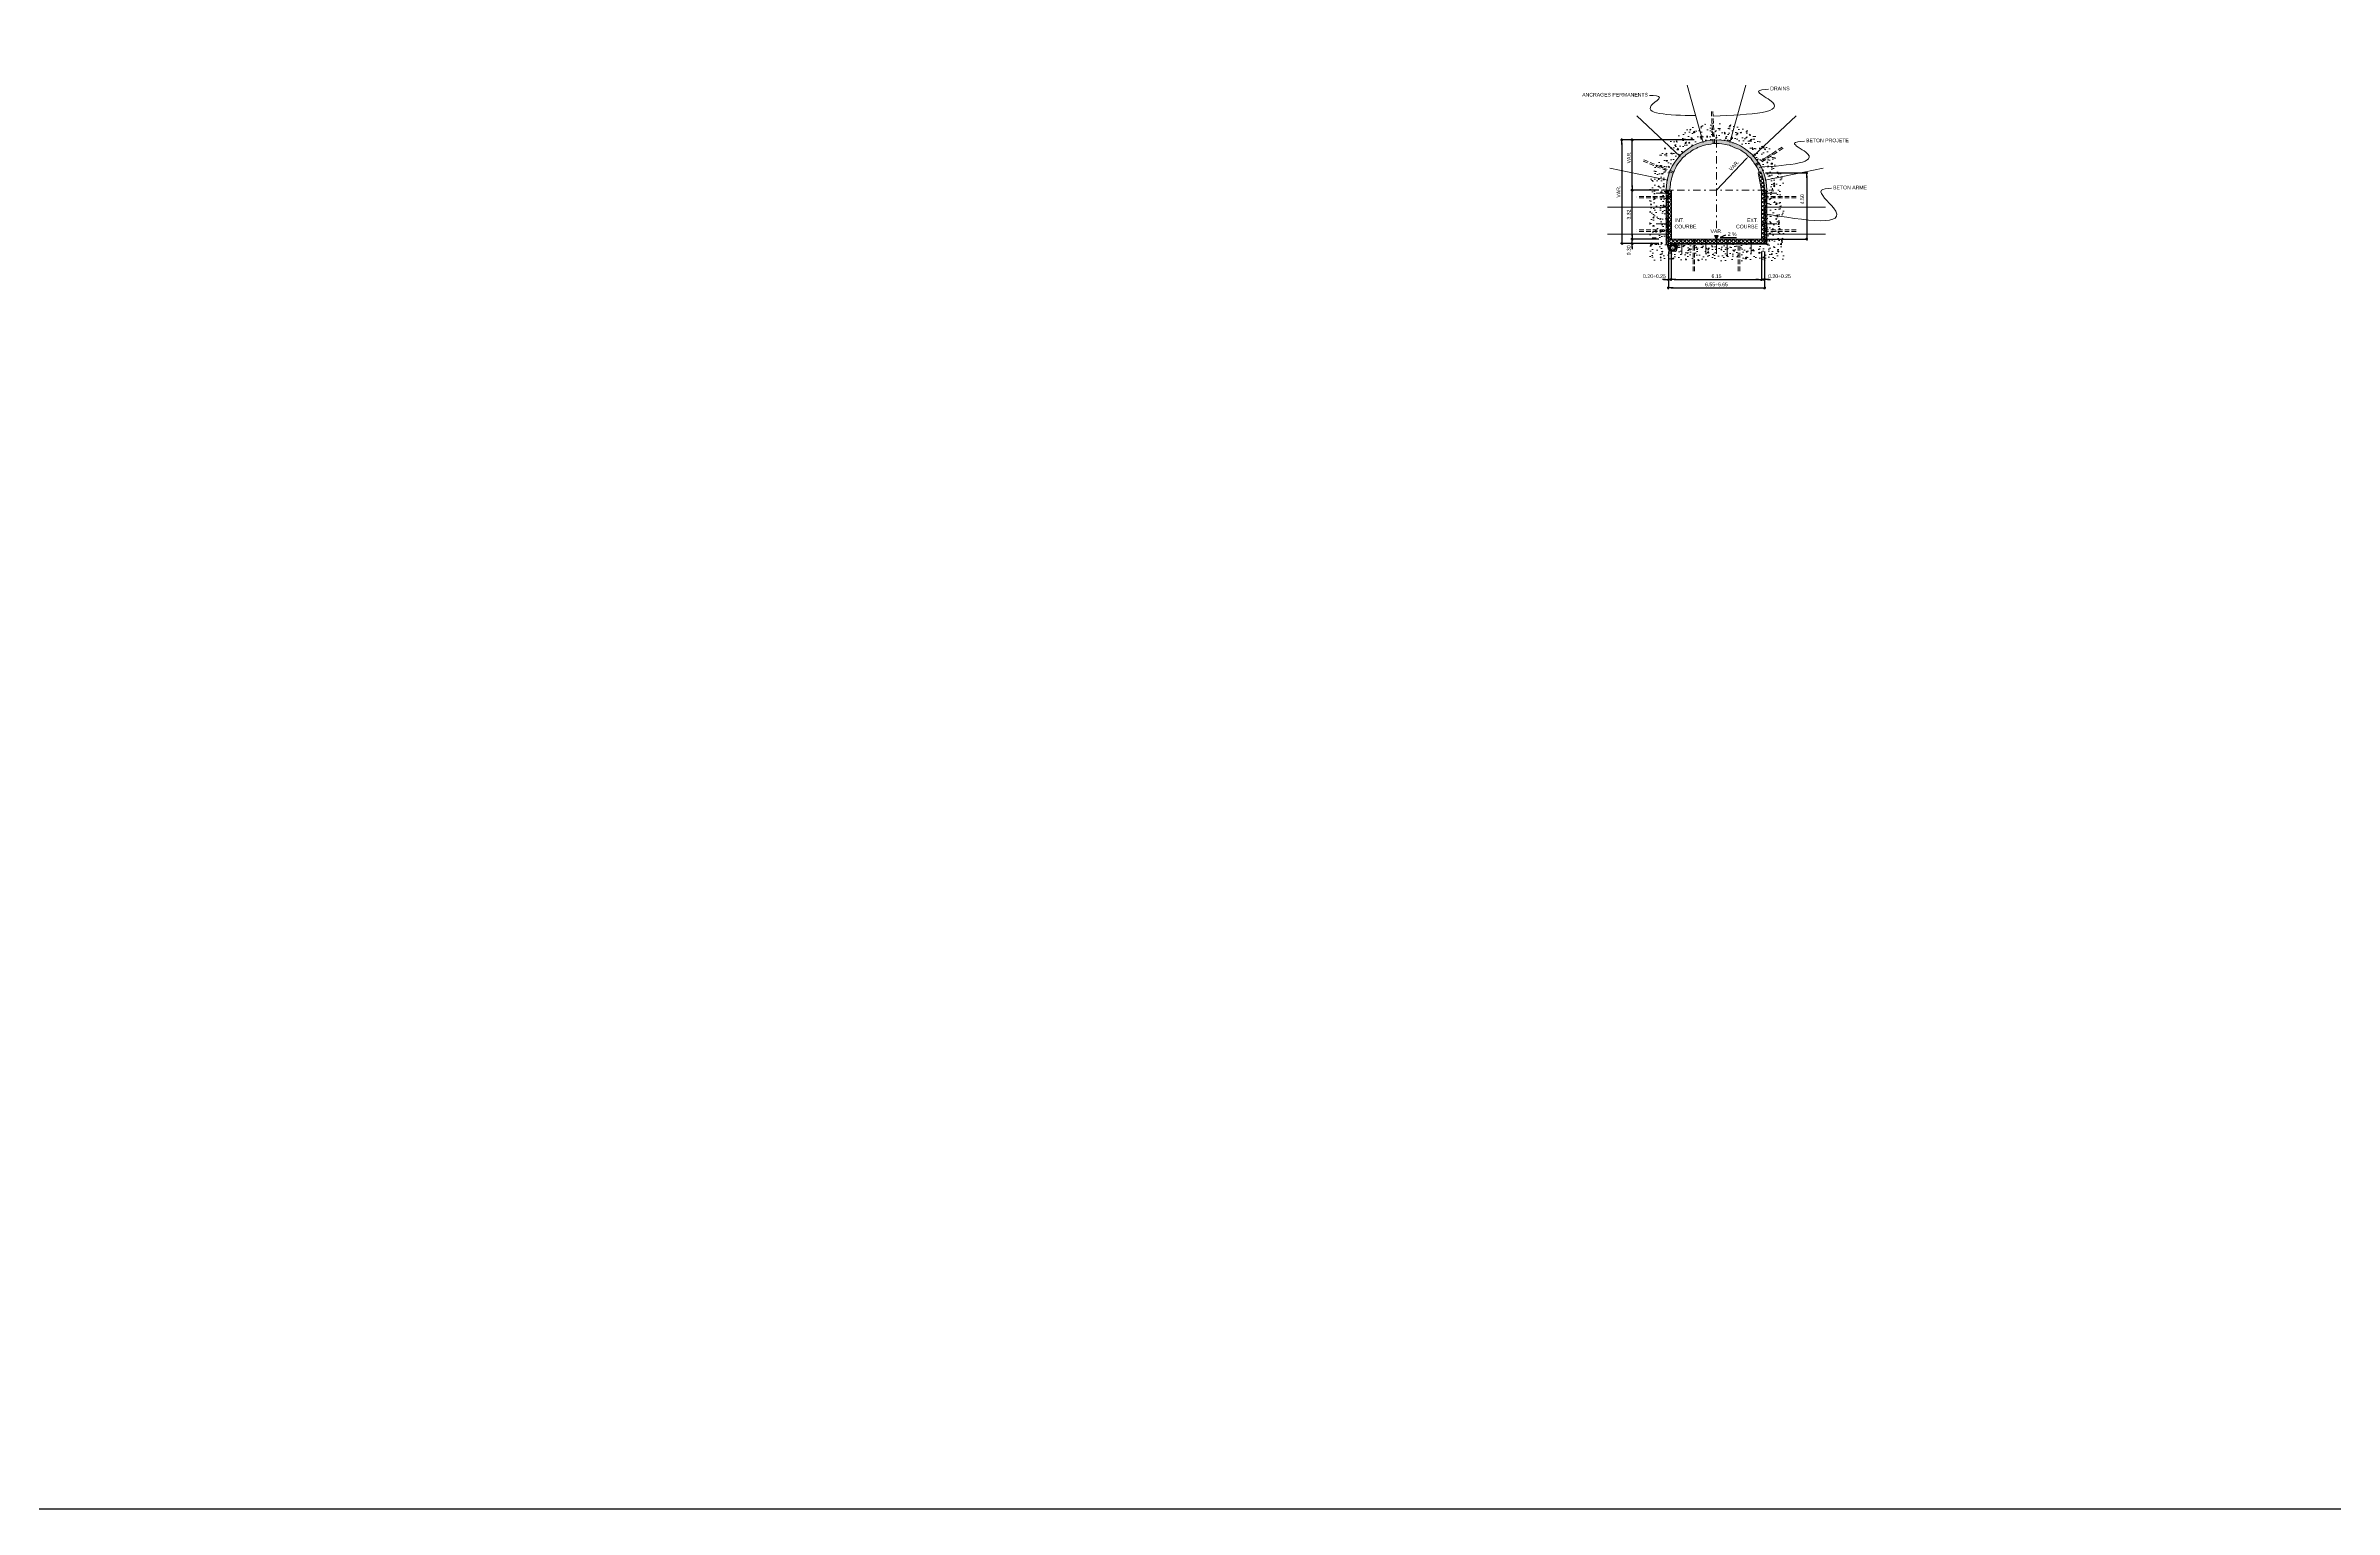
# Model space of a CAD drawing. Header units: millimetres. Extents: x -335 to 64136, y 248 to 109842.
# Drawn here: x 50.9 to 206.7, y 248.4 to 348.1 of the extents above; entities that cross this region are included whole.
import ezdxf
from ezdxf.enums import TextEntityAlignment as Align

# ---------------------------------------------------------------- set-up
doc = ezdxf.new("R2010")
doc.units = ezdxf.units.MM
doc.header["$MEASUREMENT"] = 0
for name, pattern in [('NASCOSTA', [9.525, 6.35, -3.175]), ('TRATTEGGIATA2', [0.375, 0.25, -0.125]), ('TRATTOPUNTO', [1, 0.5, -0.25, 0, -0.25])]:
    doc.linetypes.add(name, pattern=pattern)
for name, color, linetype in [('coordinate', 2, 'Continuous'), ('DIME', 6, 'Continuous'), ('LIN010CO', 2, 'Continuous'), ('LIN018CO', 6, 'Continuous'), ('LIN018TR', 6, 'NASCOSTA'), ('LIN035CO', 1, 'Continuous'), ('LIN050CO', 3, 'Continuous'), ('TEXT035', 1, 'Continuous')]:
    doc.layers.add(name, color=color, linetype=linetype)
doc.layers.add('no_plot', color=5, linetype='Continuous', plot=False)
doc.styles.add('ARIAL', font='arial.ttf')
doc.linetypes.add('ROCK', pattern='A,0.25,-0.18,["<",Standard,S=0.18,R=90,X=0,Y=-0.09],0,["-",Standard,S=0.18,R=45,X=-0.111213,Y=-0.238491],0.25', length=0.68)
doc.dimstyles.new('100', dxfattribs={"dimtxt": 0.25, "dimasz": 0.2, "dimexe": 0, "dimexo": 0.5, "dimgap": 0.1, "dimtad": 1, "dimzin": 4, "dimdsep": 46, "dimtxsty": 'ARIAL', "dimblk1": 'LINE', "dimblk2": 'LINE', "dimsah": 1, "dimcen": 2.5, "dimclrd": 256, "dimclre": 256, "dimclrt": 1, "dimadec": 0, "dimazin": 0, "dimtfac": 1, "dimtmove": 2, "dimatfit": 3, "dimldrblk": 'LINE', "dimfxl": 1, "dimtvp": 1, "dimtolj": 1, "dimtzin": 0, "dimarcsym": 0})
pattern_1 = [(315, (-12535.0617, -21376.29245), (0.1325825215, 0.1325825215), []), (45, (-12535.0617, -21376.29245), (-0.1325825215, 0.1325825215), [])]
pattern_2 = [(37.5, (-12535.06171, -21376.29245), (-0.0037796015, 0.11560942614), [0, -0.0912, 0, -0.102, 0, -0.0975]), (7.5, (-12535.0617, -21376.29245), (0.1061866023, 0.1693287639), [0, -0.0492, 0, -0.0822, 0, -0.0315]), (327.5, (-12535.13551, -21376.29245), (0.1868485117, 0.0003395432), [0, -0.03, 0, -0.108, 0, -0.141]), (317.5, (-12535.1355, -21376.29245), (0.1803675963, 0.0526605339), [0, -0.015, 0, -0.0708, 0, -0.081])]

# ---------------------------------------------------------------- blocks, each defined once
blk = doc.blocks.new('LINE')
for p, q in [((-1.6, 0), (0.45, 0)), ((0, 0.45), (0, -0.45))]:
    blk.add_line(p, q)
at = {"color": 3}
blk.add_line((-0.32, -0.32), (0.32, 0.32), dxfattribs=at)
blk = doc.blocks.new('*D8')
at = {"layer": 'Defpoints', "color": 0, "linetype": 'Continuous', "transparency": 16777216}
for p in [(167.5, 339.4), (167.33, 334.9), (170.8, 334.9)]:
    blk.add_point(p, dxfattribs=at)
at = {"layer": 'DIME', "linetype": 'Continuous', "lineweight": -2, "transparency": 16777216}
for p, q in [((168, 339.4), (170.8, 339.4)), ((170.8, 339.2), (170.8, 335.1)), ((167.83, 334.9), (170.8, 334.9))]:
    blk.add_line(p, q, dxfattribs=at)
at = {"layer": 'DIME', "linetype": 'Continuous', "lineweight": -2, "transparency": 16777216, "xscale": 0.2, "yscale": 0.2, "zscale": 0.2}
for p, rotation in [((170.8, 339.4), 90), ((170.8, 334.9), 270)]:
    blk.add_blockref('LINE', p, dxfattribs=dict(at, rotation=rotation))
at = {"layer": 'DIME', "color": 1, "linetype": 'Continuous', "lineweight": 0, "transparency": 16777216, "insert": (170.5, 337.61), "char_height": 0.25, "attachment_point": 5, "rotation": 90, "style": 'ARIAL'}
blk.add_mtext('\\A1;4.50', dxfattribs=at)
blk = doc.blocks.new('LIVELLI1')
at = {"layer": 'LIN018CO'}
blk.add_solid([(0, 0.25), (0, 0), (0.12, 0.25)], dxfattribs=at)
at = {"layer": 'LIN035CO'}
for p, q in [((-0.12, 0.25), (0.12, 0.25)), ((0, 0), (-0.12, 0.25)), ((0, 0), (0, 0.25)), ((0, 0), (0.12, 0.25))]:
    blk.add_line(p, q, dxfattribs=at)
at = {"layer": 'TEXT035', "style": 'ARIAL'}
blk.add_attdef('VALORE', text='', height=0.25, dxfattribs=at).set_placement((0, 0.4), align=Align.CENTER)
blk = doc.blocks.new('*D9')
at = {"layer": 'Defpoints', "color": 0, "linetype": 'Continuous', "transparency": 16777216}
for p in [(158.91, 341.65), (163.64, 341.65), (160.86, 338.23)]:
    blk.add_point(p, dxfattribs=at)
at = {"layer": 'DIME', "linetype": 'Continuous', "lineweight": -2, "transparency": 16777216}
for p, q in [((163.14, 341.65), (158.91, 341.65)), ((158.91, 338.43), (158.91, 341.45)), ((160.36, 338.23), (158.91, 338.23))]:
    blk.add_line(p, q, dxfattribs=at)
at = {"layer": 'DIME', "linetype": 'Continuous', "lineweight": -2, "transparency": 16777216, "xscale": 0.2, "yscale": 0.2, "zscale": 0.2}
for p, rotation in [((158.91, 341.65), 90), ((158.91, 338.23), 270)]:
    blk.add_blockref('LINE', p, dxfattribs=dict(at, rotation=rotation))
at = {"layer": 'DIME', "color": 1, "linetype": 'Continuous', "lineweight": 0, "transparency": 16777216, "insert": (158.68, 340.46), "char_height": 0.25, "attachment_point": 5, "rotation": 90, "style": 'ARIAL'}
blk.add_mtext('\\A1;VAR.', dxfattribs=at)
blk = doc.blocks.new('*D10')
at = {"layer": 'Defpoints', "color": 0, "linetype": 'Continuous', "transparency": 16777216}
for p in [(161.38, 334.55), (161.58, 334.55), (161.58, 332.14)]:
    blk.add_point(p, dxfattribs=at)
at = {"layer": 'DIME', "linetype": 'Continuous', "lineweight": -2, "transparency": 16777216}
for p, q in [((161.38, 334.05), (161.38, 332.14)), ((161.58, 334.05), (161.58, 332.14)), ((161.18, 332.14), (160.98, 332.14)), ((161.38, 332.14), (161.58, 332.14)), ((161.78, 332.14), (161.98, 332.14))]:
    blk.add_line(p, q, dxfattribs=at)
at = {"layer": 'DIME', "linetype": 'Continuous', "lineweight": -2, "transparency": 16777216, "xscale": 0.2, "yscale": 0.2, "zscale": 0.2}
blk.add_blockref('LINE', (161.38, 332.14), dxfattribs=at)
at = {"layer": 'DIME', "linetype": 'Continuous', "lineweight": -2, "transparency": 16777216, "xscale": 0.2, "yscale": 0.2, "zscale": 0.2, "rotation": 180}
blk.add_blockref('LINE', (161.58, 332.14), dxfattribs=at)
at = {"layer": 'DIME', "color": 1, "linetype": 'Continuous', "lineweight": 0, "transparency": 16777216, "insert": (160.43, 332.37), "char_height": 0.25, "attachment_point": 5, "style": 'ARIAL'}
blk.add_mtext('\\A1;0.20{\\fArial|b0|i0|c0|p32;÷0.25}', dxfattribs=at)
blk = doc.blocks.new('*D11')
at = {"layer": 'Defpoints', "color": 0, "linetype": 'Continuous', "transparency": 16777216}
for p in [(158.91, 334.9), (161.24, 334.9), (161.24, 334.6)]:
    blk.add_point(p, dxfattribs=at)
at = {"layer": 'DIME', "linetype": 'Continuous', "lineweight": -2, "transparency": 16777216}
for p, q in [((158.91, 335.1), (158.91, 335.3)), ((160.74, 334.9), (158.91, 334.9)), ((158.91, 334.6), (158.91, 334.9)), ((160.74, 334.6), (158.91, 334.6)), ((158.91, 334.4), (158.91, 334.2))]:
    blk.add_line(p, q, dxfattribs=at)
at = {"layer": 'DIME', "linetype": 'Continuous', "lineweight": -2, "transparency": 16777216, "xscale": 0.2, "yscale": 0.2, "zscale": 0.2}
for p, rotation in [((158.91, 334.9), 270), ((158.91, 334.6), 90)]:
    blk.add_blockref('LINE', p, dxfattribs=dict(at, rotation=rotation))
at = {"layer": 'DIME', "color": 1, "linetype": 'Continuous', "lineweight": 0, "transparency": 16777216, "insert": (158.68, 334.13), "char_height": 0.25, "attachment_point": 5, "rotation": 90, "style": 'ARIAL'}
blk.add_mtext('\\A1;0.30', dxfattribs=at)
blk = doc.blocks.new('*D12')
at = {"layer": 'Defpoints', "color": 0, "linetype": 'Continuous', "transparency": 16777216}
for p in [(163.64, 341.65), (158.2, 334.6), (161.24, 334.6)]:
    blk.add_point(p, dxfattribs=at)
at = {"layer": 'DIME', "linetype": 'Continuous', "lineweight": -2, "transparency": 16777216}
for p, q in [((163.14, 341.65), (158.2, 341.65)), ((158.2, 341.45), (158.2, 334.8)), ((160.74, 334.6), (158.2, 334.6))]:
    blk.add_line(p, q, dxfattribs=at)
at = {"layer": 'DIME', "linetype": 'Continuous', "lineweight": -2, "transparency": 16777216, "xscale": 0.2, "yscale": 0.2, "zscale": 0.2}
for p, rotation in [((158.2, 341.65), 90), ((158.2, 334.6), 270)]:
    blk.add_blockref('LINE', p, dxfattribs=dict(at, rotation=rotation))
at = {"layer": 'DIME', "color": 1, "linetype": 'Continuous', "lineweight": 0, "transparency": 16777216, "insert": (157.98, 338.13), "char_height": 0.25, "attachment_point": 5, "rotation": 90, "style": 'ARIAL'}
blk.add_mtext('\\A1;VAR.', dxfattribs=at)
blk = doc.blocks.new('*D13')
at = {"layer": 'Defpoints', "color": 0, "linetype": 'Continuous', "transparency": 16777216}
for p in [(158.91, 338.23), (161.24, 338.23), (161.24, 334.9)]:
    blk.add_point(p, dxfattribs=at)
at = {"layer": 'DIME', "linetype": 'Continuous', "lineweight": -2, "transparency": 16777216}
for p, q in [((160.74, 338.23), (158.91, 338.23)), ((158.91, 335.1), (158.91, 338.03)), ((160.74, 334.9), (158.91, 334.9))]:
    blk.add_line(p, q, dxfattribs=at)
at = {"layer": 'DIME', "linetype": 'Continuous', "lineweight": -2, "transparency": 16777216, "xscale": 0.2, "yscale": 0.2, "zscale": 0.2}
for p, rotation in [((158.91, 338.23), 90), ((158.91, 334.9), 270)]:
    blk.add_blockref('LINE', p, dxfattribs=dict(at, rotation=rotation))
at = {"layer": 'DIME', "color": 1, "linetype": 'Continuous', "lineweight": 0, "transparency": 16777216, "insert": (158.68, 336.57), "char_height": 0.25, "attachment_point": 5, "rotation": 90, "style": 'ARIAL'}
blk.add_mtext('\\A1;3.32', dxfattribs=at)
blk = doc.blocks.new('*D14')
at = {"layer": 'Defpoints', "color": 0, "linetype": 'Continuous', "transparency": 16777216}
for p in [(161.38, 334.55), (167.93, 334.55), (167.93, 331.58)]:
    blk.add_point(p, dxfattribs=at)
at = {"layer": 'DIME', "linetype": 'Continuous', "lineweight": -2, "transparency": 16777216}
for p, q in [((161.38, 334.05), (161.38, 331.58)), ((167.93, 334.05), (167.93, 331.58)), ((161.58, 331.58), (167.73, 331.58))]:
    blk.add_line(p, q, dxfattribs=at)
at = {"layer": 'DIME', "linetype": 'Continuous', "lineweight": -2, "transparency": 16777216, "xscale": 0.2, "yscale": 0.2, "zscale": 0.2, "rotation": 180}
blk.add_blockref('LINE', (161.38, 331.58), dxfattribs=at)
at = {"layer": 'DIME', "linetype": 'Continuous', "lineweight": -2, "transparency": 16777216, "xscale": 0.2, "yscale": 0.2, "zscale": 0.2}
blk.add_blockref('LINE', (167.93, 331.58), dxfattribs=at)
at = {"layer": 'DIME', "color": 1, "linetype": 'Continuous', "lineweight": 0, "transparency": 16777216, "insert": (164.66, 331.81), "char_height": 0.25, "attachment_point": 5, "style": 'ARIAL'}
blk.add_mtext('\\A1;6.55{\\fArial|b0|i0|c0|p32;÷6.65}', dxfattribs=at)
blk = doc.blocks.new('*D15')
at = {"layer": 'Defpoints', "color": 0, "linetype": 'Continuous', "transparency": 16777216}
for p in [(161.58, 334.55), (167.73, 334.55), (167.73, 332.14)]:
    blk.add_point(p, dxfattribs=at)
at = {"layer": 'DIME', "linetype": 'Continuous', "lineweight": -2, "transparency": 16777216}
for p, q in [((161.58, 334.05), (161.58, 332.14)), ((167.73, 334.05), (167.73, 332.14)), ((161.78, 332.14), (167.53, 332.14))]:
    blk.add_line(p, q, dxfattribs=at)
at = {"layer": 'DIME', "linetype": 'Continuous', "lineweight": -2, "transparency": 16777216, "xscale": 0.2, "yscale": 0.2, "zscale": 0.2, "rotation": 180}
blk.add_blockref('LINE', (161.58, 332.14), dxfattribs=at)
at = {"layer": 'DIME', "linetype": 'Continuous', "lineweight": -2, "transparency": 16777216, "xscale": 0.2, "yscale": 0.2, "zscale": 0.2}
blk.add_blockref('LINE', (167.73, 332.14), dxfattribs=at)
at = {"layer": 'DIME', "color": 1, "linetype": 'Continuous', "lineweight": 0, "transparency": 16777216, "insert": (164.66, 332.37), "char_height": 0.25, "attachment_point": 5, "style": 'ARIAL'}
blk.add_mtext('\\A1;6.15', dxfattribs=at)
blk = doc.blocks.new('*D16')
at = {"layer": 'Defpoints', "color": 0, "linetype": 'Continuous', "transparency": 16777216}
for p in [(166.84, 340.52), (164.66, 338.23)]:
    blk.add_point(p, dxfattribs=at)
at = {"layer": 'LIN018CO', "linetype": 'Continuous', "lineweight": -2, "transparency": 16777216}
blk.add_line((164.66, 338.23), (166.7, 340.38), dxfattribs=at)
at = {"layer": 'LIN018CO', "linetype": 'Continuous', "transparency": 16777216}
blk.add_solid([(166.68, 340.4), (166.73, 340.35), (166.84, 340.52)], dxfattribs=at)
at = {"layer": 'LIN018CO', "color": 1, "linetype": 'Continuous', "lineweight": 0, "transparency": 16777216, "insert": (165.85, 339.9), "char_height": 0.25, "attachment_point": 5, "rotation": 46.4253, "style": 'ARIAL'}
blk.add_mtext('\\A1;VAR.', dxfattribs=at)
blk = doc.blocks.new('*D17')
at = {"layer": 'Defpoints', "color": 0, "linetype": 'Continuous', "transparency": 16777216}
for p in [(167.73, 333.41), (167.93, 333.41), (167.93, 332.14)]:
    blk.add_point(p, dxfattribs=at)
at = {"layer": 'DIME', "linetype": 'Continuous', "lineweight": -2, "transparency": 16777216}
for p, q in [((167.53, 332.14), (167.33, 332.14)), ((167.73, 332.91), (167.73, 332.14)), ((167.73, 332.14), (167.93, 332.14)), ((167.93, 332.91), (167.93, 332.14)), ((168.13, 332.14), (168.33, 332.14))]:
    blk.add_line(p, q, dxfattribs=at)
at = {"layer": 'DIME', "linetype": 'Continuous', "lineweight": -2, "transparency": 16777216, "xscale": 0.2, "yscale": 0.2, "zscale": 0.2}
blk.add_blockref('LINE', (167.73, 332.14), dxfattribs=at)
at = {"layer": 'DIME', "linetype": 'Continuous', "lineweight": -2, "transparency": 16777216, "xscale": 0.2, "yscale": 0.2, "zscale": 0.2, "rotation": 180}
blk.add_blockref('LINE', (167.93, 332.14), dxfattribs=at)
at = {"layer": 'DIME', "color": 1, "linetype": 'Continuous', "lineweight": 0, "transparency": 16777216, "insert": (168.95, 332.37), "char_height": 0.25, "attachment_point": 5, "style": 'ARIAL'}
blk.add_mtext('\\A1;0.20{\\fArial|b0|i0|c0|p32;÷0.25}', dxfattribs=at)

msp = doc.modelspace()

# ---------------------------------------------------------------- hatches: boundary and pattern name
at = {"layer": 'LIN010CO', "linetype": 'Continuous', "lineweight": 0}
h = msp.add_hatch(dxfattribs=at)
h.set_pattern_fill('AR-CONC', color=256, scale=0.119808, style=0)
h.set_pattern_definition([(50, (22.15465, -0.9158), (0.8593373, -0.0751823), [0.0898562, -0.9884185]), (355, (22.15465, -0.9158), (-0.1662356, 0.9011887), [0.071885, -0.7907348]), (100.4514, (22.22626, -0.9221), (0.6931023, 0.8260058), [0.076366, -0.8400265]), (46.1842, (22.1546, -0.6762), (1.2786434, -0.1983055), [0.1347843, -1.482628]), (96.6356, (22.2612, -0.6927), (1.1198036, 1.167074), [0.114549, -1.2600395]), (351.1842, (22.1546, -0.6762), (1.1198026, 1.167075), [0.1078275, -1.1861022]), (21, (22.27445, -0.7361), (0.7151442, -0.4823709), [0.0898562, -0.9884185]), (326, (22.27445, -0.7361), (0.291512, 0.86879), [0.071885, -0.7907348]), (71.4514, (22.33405, -0.7763), (1.0066565, 0.3864183), [0.076366, -0.8400265]), (37.5, (22.15465, -0.9158), (0.01456852, 0.3988345), [0, -0.78115016, 0, -0.80271565, 0, -0.79373]), (7.5, (22.15465, -0.9158), (0.31517916, 0.472538), [0, -0.45766773, 0, -0.7631789, 0, -0.302516]), (327.5, (21.88747, -0.9158), (0.63956362, -0.0270226), [0, -0.2995208, 0, -0.9345048, 0, -1.240016]), (317.5, (21.76767, -0.9158), (0.6987055, 0.1199341), [0, -0.389377, 0, -0.620607, 0, -0.8805911])])
h.paths.add_polyline_path([(160.08771, 338.22765), (160.08771, 333.40741), (169.22818, 333.40741), (169.22818, 338.22765, 1)])
h.paths.add_polyline_path([(168.08295, 338.22765), (168.08295, 334.55265), (161.23295, 334.55265), (161.23295, 338.22765, -1)], flags=16)
at = {"layer": 'LIN010CO'}
h = msp.add_hatch(dxfattribs=at)
h.set_pattern_fill('AR-SAND', color=256, scale=0.06, style=0)
h.set_pattern_definition(pattern_2)
h.paths.add_polyline_path([(164.65795, 341.65265), (164.65795, 341.40605), (164.72593, 341.40986), (164.83896, 341.41318), (165.0199, 341.38709), (165.27699, 341.34302), (165.39598, 341.31514), (165.53302, 341.28879), (165.61817, 341.25649), (165.67851, 341.221), (165.81494, 341.16027), (165.91117, 341.12492), (166.03283, 341.07885), (166.18276, 341.01743), (166.30537, 340.95779), (166.41297, 340.87843), (166.54973, 340.79039), (166.66799, 340.70128), (166.75455, 340.61806), (166.83654, 340.52378), (166.91417, 340.46714), (166.99004, 340.40003), (167.05421, 340.29559), (167.11525, 340.22725), (167.1631, 340.1835), (167.20066, 340.09695), (167.27987, 339.99135), (167.34224, 339.91145), (167.3937, 339.84909), (167.43348, 339.76477), (167.4757, 339.68034), (167.51324, 339.62916), (167.52961, 339.58786), (167.54627, 339.50039), (167.58055, 339.43612), (167.67341, 339.47451), (167.69021, 339.44302), (167.74981, 339.32636), (167.76673, 339.22292), (167.80196, 339.11333), (167.8381, 339.01063), (167.86505, 338.93819), (167.86325, 338.8461), (167.88716, 338.73054), (167.91523, 338.61639), (167.93133, 338.52643), (167.91573, 338.48483), (167.91988, 338.35823), (167.93404, 338.22765), (168.08295, 338.22765, 0.414213562)])
h.paths.add_polyline_path([(164.65795, 341.65265, 0.414213562), (161.23295, 338.22765), (161.48909, 338.22765), (161.48922, 338.24138), (161.47913, 338.27162), (161.5032, 338.44968), (161.51738, 338.61579), (161.51552, 338.69587), (161.51955, 338.73751), (161.54087, 338.84259), (161.56192, 338.88818), (161.59316, 339.01117), (161.62546, 339.09393), (161.65293, 339.25483), (161.67413, 339.32749), (161.76563, 339.53556), (161.79976, 339.59622), (161.836, 339.68013), (161.88422, 339.76915), (161.93923, 339.88979), (162.02555, 340.01503), (162.1449, 340.17052), (162.22723, 340.26624), (162.29057, 340.35378), (162.35346, 340.42473), (162.52346, 340.5779), (162.57092, 340.629), (162.62755, 340.67713), (162.71428, 340.72415), (162.77153, 340.77376), (162.86224, 340.82455), (162.96006, 340.90084), (163.06659, 340.96956), (163.30922, 341.10241), (163.36759, 341.14731), (163.5601, 341.19715), (163.74314, 341.27639), (163.92715, 341.32534), (164.14123, 341.35053), (164.28378, 341.36876), (164.33692, 341.39366), (164.52427, 341.39855), (164.65795, 341.40605)])
at = {"layer": 'LIN010CO', "lineweight": 0}
h = msp.add_hatch(dxfattribs=at)
h.set_pattern_fill('ANSI37', color=256, scale=1.5, angle=270, style=0)
h.set_pattern_definition(pattern_1)
h.paths.add_polyline_path([(167.69021, 339.44302), (167.67341, 339.47451), (167.4996, 339.40265, -0.005331699), (167.52401, 339.34178), (167.70437, 339.41529)])
h.paths.add_polyline_path([(167.74981, 339.32636), (167.70437, 339.41529), (167.52401, 339.34178, -0.09295536), (167.73295, 338.22765), (167.93404, 338.22765), (167.91988, 338.35823), (167.91573, 338.48483), (167.93133, 338.52643), (167.91523, 338.61639), (167.88716, 338.73054), (167.86325, 338.8461), (167.86505, 338.93819), (167.8381, 339.01063), (167.80196, 339.11333), (167.76673, 339.22292)])
h = msp.add_hatch(dxfattribs=at)
h.set_pattern_fill('ANSI37', color=256, scale=1.5, angle=270, style=0)
h.set_pattern_definition(pattern_1)
h.paths.add_polyline_path([(167.4996, 339.40265), (167.73295, 338.22765, 0.098335795)])
at = {"layer": 'LIN010CO'}
h = msp.add_hatch(dxfattribs=at)
h.set_pattern_fill('AR-SAND', color=256, scale=0.06, style=0)
h.set_pattern_definition(pattern_2)
h.paths.add_polyline_path([(161.37387, 337.53199), (161.37205, 337.68997), (161.38115, 337.76272), (161.38891, 337.84813), (161.39088, 337.94811), (161.38709, 338.00295), (161.38907, 338.22558), (161.38838, 338.22765), (161.28297, 338.22765), (161.28893, 338.20978), (161.28706, 337.99995), (161.29081, 337.94564), (161.289, 337.85365), (161.28171, 337.77345), (161.27198, 337.69563), (161.27393, 337.52613), (161.29097, 337.36526), (161.29452, 337.29074), (161.28514, 337.16698), (161.28892, 337.0383), (161.28514, 336.95877), (161.28867, 336.88635), (161.2775, 336.8398), (161.28183, 336.68657), (161.28487, 336.60738), (161.29919, 336.49862), (161.28177, 336.30702), (161.28472, 336.1152), (161.27869, 336.03992), (161.28489, 335.96253), (161.29051, 335.88098), (161.2786, 335.72622), (161.29654, 335.58874), (161.29654, 335.44463), (161.28459, 335.34312), (161.29073, 335.22651), (161.29907, 335.10433), (161.27934, 335.02546), (161.2727, 334.94245), (161.28473, 334.84929), (161.28258, 334.55265), (161.38259, 334.55265), (161.38477, 334.85535), (161.37322, 334.94489), (161.37837, 335.00923), (161.39991, 335.09539), (161.39055, 335.23254), (161.3849, 335.33989), (161.39654, 335.43877), (161.39654, 335.59524), (161.3791, 335.72888), (161.39078, 335.88059), (161.38461, 335.96996), (161.37901, 336.03992), (161.38478, 336.11198), (161.38184, 336.30325), (161.39979, 336.50064), (161.38462, 336.61585), (161.38178, 336.6899), (161.37783, 336.82937), (161.38925, 336.87693), (161.38525, 336.95883), (161.38899, 337.03739), (161.38525, 337.16467), (161.3947, 337.28934), (161.39072, 337.37291)])
h.paths.add_polyline_path([(161.28473, 334.84929), (161.2727, 334.94245), (161.27934, 335.02546), (161.29907, 335.10433), (161.29073, 335.22651), (161.28459, 335.34312), (161.29654, 335.44463), (161.29654, 335.58874), (161.2786, 335.72622), (161.29051, 335.88098), (161.28489, 335.96253), (161.27869, 336.03992), (161.28472, 336.1152), (161.28418, 336.15003), (161.23295, 336.15003), (161.23295, 334.55265), (161.28258, 334.55265)])
h.paths.add_polyline_path([(161.29919, 336.49862), (161.28487, 336.60738), (161.28183, 336.68657), (161.2775, 336.8398), (161.28867, 336.88635), (161.28514, 336.95877), (161.28892, 337.0383), (161.28514, 337.16698), (161.29452, 337.29074), (161.29097, 337.36526), (161.27393, 337.52613), (161.27198, 337.69563), (161.28171, 337.77345), (161.289, 337.85365), (161.29081, 337.94564), (161.28706, 337.99995), (161.28893, 338.20978), (161.28297, 338.22765), (161.23295, 338.22765), (161.23295, 336.15003), (161.28418, 336.15003), (161.28177, 336.30702)])
at = {"layer": 'LIN010CO', "lineweight": 0}
h = msp.add_hatch(dxfattribs=at)
h.set_pattern_fill('ANSI37', color=256, scale=1.5, angle=270, style=0)
h.set_pattern_definition(pattern_1)
h.paths.add_polyline_path([(164.65795, 334.90265), (161.58295, 334.90265), (161.58295, 338.22765), (161.38909, 338.22765), (161.38709, 338.00295), (161.39088, 337.94811), (161.38891, 337.84813), (161.38115, 337.76272), (161.37205, 337.68997), (161.37387, 337.53199), (161.39072, 337.37291), (161.3947, 337.28934), (161.38525, 337.16467), (161.38899, 337.03739), (161.38525, 336.95883), (161.38925, 336.87693), (161.37783, 336.82937), (161.38178, 336.6899), (161.38462, 336.61585), (161.39979, 336.50064), (161.38184, 336.30325), (161.38478, 336.11198), (161.37901, 336.03992), (161.38461, 335.96996), (161.39078, 335.88059), (161.3791, 335.72888), (161.39654, 335.59524), (161.39654, 335.43877), (161.3849, 335.33989), (161.39055, 335.23254), (161.39991, 335.09539), (161.37837, 335.00923), (161.37322, 334.94489), (161.38477, 334.85535), (161.38295, 334.60265), (164.65795, 334.60265)])
h.paths.add_polyline_path([(167.92913, 334.73689), (167.94035, 334.84153), (167.9274, 335.06322), (167.91979, 335.30656), (167.92173, 335.48597), (167.93616, 335.63385), (167.92328, 335.68538), (167.94222, 336.06228), (167.92562, 336.17106), (167.91583, 336.41237), (167.93309, 336.50438), (167.93668, 336.63744), (167.92352, 336.84621), (167.92737, 337.0235), (167.94009, 337.14708), (167.91941, 337.28057), (167.93493, 337.43969), (167.94045, 337.58796), (167.93308, 337.74089), (167.91769, 337.90446), (167.93117, 338.04505), (167.93664, 338.2037), (167.93404, 338.22765), (167.73295, 338.22765), (167.73295, 334.90265), (164.65795, 334.90265), (164.65795, 334.60265), (167.93293, 334.60265)])
at = {"layer": 'LIN010CO'}
h = msp.add_hatch(dxfattribs=at)
h.set_pattern_fill('AR-SAND', color=256, scale=0.06, style=0)
h.set_pattern_definition(pattern_2)
h.paths.add_polyline_path([(168.08295, 338.22765), (168.03463, 338.22765), (168.03683, 338.20738), (168.03101, 338.03855), (168.01814, 337.90437), (168.03286, 337.74799), (168.04054, 337.5885), (168.03475, 337.43296), (168.02016, 337.28342), (168.04089, 337.14966), (168.03293, 337.07241), (168.08295, 337.07241)])
h.paths.add_polyline_path([(168.04054, 337.5885), (168.03286, 337.74799), (168.01814, 337.90437), (168.03101, 338.03855), (168.03683, 338.20738), (168.03463, 338.22765), (167.93404, 338.22765), (167.93664, 338.2037), (167.93117, 338.04505), (167.91769, 337.90446), (167.93308, 337.74089), (167.94045, 337.58796), (167.93493, 337.43969), (167.91941, 337.28057), (167.94009, 337.14708), (167.92737, 337.0235), (167.92352, 336.84621), (167.93668, 336.63744), (167.93309, 336.50438), (167.91583, 336.41237), (167.92562, 336.17106), (167.94222, 336.06228), (167.92328, 335.68538), (167.93616, 335.63385), (167.92173, 335.48597), (167.91979, 335.30656), (167.9274, 335.06322), (167.94035, 334.84153), (167.92913, 334.73689), (167.93434, 334.55265), (168.03438, 334.55265), (168.02928, 334.73296), (168.04066, 334.83911), (168.02731, 335.06769), (168.01981, 335.30758), (168.02168, 335.48057), (168.03737, 335.64134), (168.0239, 335.69521), (168.0426, 336.06736), (168.02532, 336.18066), (168.01621, 336.40509), (168.03284, 336.49375), (168.03677, 336.63924), (168.02358, 336.84828), (168.02726, 337.01728), (168.04089, 337.14966), (168.02016, 337.28342), (168.03475, 337.43296)])
h.paths.add_polyline_path([(168.08295, 337.07241), (168.03293, 337.07241), (168.02726, 337.01728), (168.02358, 336.84828), (168.03677, 336.63924), (168.03284, 336.49375), (168.01621, 336.40509), (168.02532, 336.18066), (168.02999, 336.15003), (168.08295, 336.15003)])
h.paths.add_polyline_path([(168.08295, 336.15003), (168.02999, 336.15003), (168.0426, 336.06736), (168.0239, 335.69521), (168.03737, 335.64134), (168.02168, 335.48057), (168.01981, 335.30758), (168.02731, 335.06769), (168.04066, 334.83911), (168.02928, 334.73296), (168.03438, 334.55265), (168.08295, 334.55265)])
h = msp.add_hatch(dxfattribs=at)
h.set_pattern_fill('AR-SAND', color=256, scale=0.06, style=0)
h.set_pattern_definition([(37.5, (-12535.06171, -21376.29245), (-0.0037796015, 0.11560942614), [0, -0.0912, 0, -0.102, 0, -0.0975]), (7.5, (-12535.0617, -21376.29245), (0.1061866023, 0.1693287639), [0, -0.0492, 0, -0.0822, 0, -0.0315]), (327.5, (-12535.13551, -21376.29245), (0.1868485117, 0.0003395432), [0, -0.03, 0, -0.108, 0, -0.141]), (317.5, (-12535.1355, -21376.29245), (0.1803675963, 0.0526605339), [0, -0.015, 0, -0.0708, 0, -0.081])])
h.paths.add_polyline_path([(162.07042, 334.55265), (161.28295, 334.55265), (161.44035, 334.0808), (161.91302, 334.0808)])
h.paths.add_polyline_path([(161.83668, 334.30065, -1), (161.51668, 334.30065, -1)], flags=16)
h = msp.add_hatch(dxfattribs=at)
h.set_pattern_fill('AR-SAND', color=256, scale=0.04, style=0)
h.set_pattern_definition([(37.5, (-12535.061707, -21376.29245), (-0.00251973432, 0.07707295076), [0, -0.0608, 0, -0.068, 0, -0.065]), (7.5, (-12535.06171, -21376.29245), (0.0707910682, 0.1128858426), [0, -0.0328, 0, -0.0548, 0, -0.021]), (327.5, (-12535.11091, -21376.29245), (0.12456567447, 0.00022636214), [0, -0.02, 0, -0.072, 0, -0.094]), (317.5, (-12535.11091, -21376.29245), (0.1202450642, 0.0351070226), [0, -0.01, 0, -0.0472, 0, -0.054])])
h.paths.add_polyline_path([(167.93293, 334.60265), (164.65795, 334.60265), (164.65795, 334.55265), (167.93434, 334.55265)])
h.paths.add_polyline_path([(164.65795, 334.60265), (161.38295, 334.60265), (161.38259, 334.55265), (164.65795, 334.55265)])

# ---------------------------------------------------------------- linework, layer by layer
at = {"layer": 'DIME', "linetype": 'Continuous', "lineweight": 0}
for points in [[(160.09301, 344.69008), (160.77098, 344.54147), (160.33296, 344.11489), (163.21468, 343.30939)], [(168.20235, 345.11717), (167.52438, 344.96856), (168.30145, 344.35869), (164.42447, 343.28)], [(170.64312, 341.57794), (169.96515, 341.42933), (170.74222, 340.81945), (167.57482, 339.78059)], [(172.48479, 338.37049), (171.80681, 338.22188), (172.62302, 337.0277), (167.83151, 336.64376)]]:
    msp.add_spline(points, degree=3, dxfattribs=at)
at = {"layer": 'LIN010CO', "linetype": 'TRATTEGGIATA2', "lineweight": 0, "ltscale": 1.25}
for p, q in [((164.43005, 341.39609), (164.30405, 343.64109)), ((164.53005, 341.39888), (164.40389, 343.64669)), ((161.69736, 339.38031), (159.61553, 340.2288)), ((161.73763, 339.47188), (159.65327, 340.32141)), ((167.28793, 339.97843), (169.1936, 341.20396)), ((167.3514, 339.90035), (169.24769, 341.11985)), ((161.58295, 337.80265), (159.23295, 337.80265)), ((161.58295, 337.70265), (159.23295, 337.70265)), ((170.08295, 337.80265), (167.73295, 337.80265)), ((170.08295, 337.70265), (167.73295, 337.70265)), ((161.58295, 335.52393), (159.23295, 335.52393)), ((161.58295, 335.42393), (159.23295, 335.42393)), ((170.08295, 335.52393), (167.73295, 335.52393)), ((170.08295, 335.42393), (167.73295, 335.42393)), ((163.07045, 334.90265), (163.07045, 332.60265)), ((163.17045, 334.90265), (163.17045, 332.60265)), ((166.14545, 334.90265), (166.14545, 332.60265)), ((166.24545, 334.90265), (166.24545, 332.60265))]:
    msp.add_line(p, q, dxfattribs=at)
at = {"layer": 'LIN010CO'}
msp.add_circle((161.67668, 334.30065), 0.15, dxfattribs=at)
at = {"layer": 'LIN018CO'}
for p, q in [((165.26538, 335.16646), (164.90802, 334.99898)), ((164.90802, 334.99898), (166.01413, 334.99898))]:
    msp.add_line(p, q, dxfattribs=at)
at = {"layer": 'LIN018CO', "lineweight": 0}
msp.add_line((161.38295, 334.60265), (167.93293, 334.60265), dxfattribs=at)
at = {"layer": 'LIN018CO', "lineweight": 0, "flags": 128}
for points in [[(161.48909, 338.22765), (161.48922, 338.24138), (161.47913, 338.27162), (161.5032, 338.44968), (161.51738, 338.61579), (161.51552, 338.69587), (161.51955, 338.73751), (161.54087, 338.84259), (161.56192, 338.88818), (161.59316, 339.01117), (161.62546, 339.09393), (161.65293, 339.25483), (161.67413, 339.32749), (161.76563, 339.53556), (161.79976, 339.59622), (161.836, 339.68013), (161.88422, 339.76915), (161.93923, 339.88979), (162.02555, 340.01503), (162.1449, 340.17052), (162.22723, 340.26624), (162.29057, 340.35378), (162.35346, 340.42473), (162.52346, 340.5779), (162.57092, 340.629), (162.62755, 340.67713), (162.71428, 340.72415), (162.77153, 340.77376), (162.86224, 340.82455), (162.96006, 340.90084), (163.06659, 340.96956), (163.30922, 341.10241), (163.36759, 341.14731), (163.5601, 341.19715), (163.74314, 341.27639), (163.92715, 341.32534), (164.14123, 341.35053), (164.28378, 341.36876), (164.33692, 341.39366), (164.52427, 341.39855), (164.72593, 341.40986), (164.83896, 341.41318), (165.0199, 341.38709), (165.27699, 341.34302), (165.39598, 341.31514), (165.53302, 341.28879), (165.61817, 341.25649), (165.67851, 341.221), (165.81494, 341.16027), (165.91117, 341.12492), (166.03283, 341.07885), (166.18276, 341.01743), (166.30537, 340.95779), (166.41297, 340.87843), (166.54973, 340.79039), (166.66799, 340.70128), (166.75455, 340.61806), (166.83654, 340.52378), (166.91417, 340.46714), (166.99004, 340.40003), (167.05421, 340.29559), (167.11525, 340.22725), (167.1631, 340.1835), (167.20066, 340.09695), (167.27987, 339.99135), (167.34224, 339.91145), (167.3937, 339.84909), (167.43348, 339.76477), (167.4757, 339.68034), (167.51324, 339.62916), (167.52961, 339.58786), (167.54627, 339.50039), (167.58055, 339.43612)], [(167.67341, 339.47451), (167.69021, 339.44302), (167.74981, 339.32636), (167.76673, 339.22292), (167.80196, 339.11333), (167.8381, 339.01063), (167.86505, 338.93819), (167.86325, 338.8461), (167.88716, 338.73054), (167.91523, 338.61639), (167.93133, 338.52643), (167.91573, 338.48483), (167.91988, 338.35823), (167.93664, 338.2037), (167.93117, 338.04505), (167.91769, 337.90446), (167.93308, 337.74089), (167.94045, 337.58796), (167.93493, 337.43969), (167.91941, 337.28057), (167.94009, 337.14708), (167.92737, 337.0235), (167.92352, 336.84621), (167.93668, 336.63744), (167.93309, 336.50438), (167.91583, 336.41237), (167.92562, 336.17106), (167.94222, 336.06228), (167.92328, 335.68538), (167.93616, 335.63385), (167.92173, 335.48597), (167.91979, 335.30656), (167.9274, 335.06322), (167.94035, 334.84153), (167.92913, 334.73689), (167.93434, 334.55265)], [(161.38259, 334.55265), (161.38477, 334.85535), (161.37322, 334.94489), (161.37837, 335.00923), (161.39991, 335.09539), (161.39055, 335.23254), (161.3849, 335.33989), (161.39654, 335.43877), (161.39654, 335.59524), (161.3791, 335.72888), (161.39078, 335.88059), (161.38461, 335.96996), (161.37901, 336.03992), (161.38478, 336.11198), (161.38184, 336.30325), (161.39979, 336.50064), (161.38462, 336.61585), (161.38178, 336.6899), (161.37783, 336.82937), (161.38925, 336.87693), (161.38525, 336.95883), (161.38899, 337.03739), (161.38525, 337.16467), (161.3947, 337.28934), (161.39072, 337.37291), (161.37387, 337.53199), (161.37205, 337.68997), (161.38115, 337.76272), (161.38891, 337.84813), (161.39088, 337.94811), (161.38709, 338.00295), (161.38907, 338.22558), (161.38838, 338.22765)]]:
    msp.add_lwpolyline(points, dxfattribs=at)
at = {"layer": 'LIN018CO', "ltscale": 2, "flags": 128}
for points in [[(161.58295, 334.90265), (161.54255, 334.90265), (161.51734, 334.95562), (161.49255, 334.90265), (161.46734, 334.84967), (161.44255, 334.90265), (161.37867, 334.90265)], [(164.65795, 334.90265), (164.65795, 334.80747), (164.60497, 334.78225), (164.65795, 334.75747), (164.71092, 334.73225), (164.65795, 334.70747), (164.65795, 334.60265)], [(167.93678, 334.90265), (167.89646, 334.90265), (167.87124, 334.95562), (167.84646, 334.90265), (167.82124, 334.84967), (167.79646, 334.90265), (167.73295, 334.90265)]]:
    msp.add_lwpolyline(points, dxfattribs=at)
at = {"layer": 'LIN018CO'}
msp.add_circle((161.67668, 334.30065), 0.16, dxfattribs=at)
at = {"layer": 'LIN018TR', "linetype": 'TRATTOPUNTO', "lineweight": 0}
for p, q in [((164.65795, 335.64735), (164.65795, 342.21243)), ((160.87985, 338.22765), (168.43604, 338.22765))]:
    msp.add_line(p, q, dxfattribs=at)
at = {"layer": 'LIN018TR', "linetype": 'TRATTOPUNTO', "lineweight": 0, "ltscale": 2.5}
msp.add_line((164.65795, 333.9029), (164.65795, 334.90265), dxfattribs=at)
at = {"layer": 'LIN050CO', "linetype": 'Continuous', "lineweight": 0}
for p, q in [((163.747, 341.47739), (162.65387, 345.37707)), ((165.56889, 341.47739), (166.66202, 345.37707)), ((162.19057, 340.5304), (159.22972, 343.29371)), ((167.12532, 340.5304), (170.08617, 343.29371)), ((157.38737, 339.73408), (161.35314, 338.91239)), ((167.4996, 339.40265), (167.67341, 339.47451)), ((167.4996, 339.40265), (167.73295, 338.22765)), ((171.92852, 339.73408), (167.96275, 338.91239)), ((161.28295, 337.07241), (157.23295, 337.07241)), ((160.54087, 338.01817), (161.54087, 338.01817)), ((161.38838, 338.22765), (161.58295, 338.22765)), ((161.54087, 338.01817), (161.54087, 337.91817)), ((161.58295, 338.22765), (161.58295, 334.90265)), ((167.73295, 338.22765), (167.73295, 334.90265)), ((167.77502, 338.01817), (167.77502, 337.91817)), ((168.77502, 338.01817), (167.77502, 338.01817)), ((168.03295, 337.07241), (172.08295, 337.07241)), ((161.28295, 335.22765), (157.23295, 335.22765)), ((160.54087, 335.93267), (161.54087, 335.93267)), ((161.54087, 335.93267), (161.54087, 335.83267)), ((167.77502, 335.93267), (167.77502, 335.83267)), ((168.77502, 335.93267), (167.77502, 335.93267)), ((168.03295, 335.22765), (172.08295, 335.22765)), ((161.58295, 334.90265), (167.73295, 334.90265)), ((162.1871, 334.86057), (162.2871, 334.86057)), ((162.2871, 333.86057), (162.2871, 334.86057)), ((163.82135, 334.86057), (163.92135, 334.86057)), ((163.92135, 333.86057), (163.92135, 334.86057)), ((165.39454, 334.86057), (165.29454, 334.86057)), ((165.39454, 333.86057), (165.39454, 334.86057)), ((167.02879, 334.86057), (166.92879, 334.86057)), ((167.02879, 333.86057), (167.02879, 334.86057))]:
    msp.add_line(p, q, dxfattribs=at)
at = {"layer": 'LIN050CO', "linetype": 'ROCK', "lineweight": 0, "flags": 128}
msp.add_lwpolyline([(162.07042, 334.55265), (168.08295, 334.55265), (168.08295, 338.22765, 1), (161.23295, 338.22765), (161.23295, 334.55265), (161.28295, 334.55265), (161.44035, 334.0808), (161.91302, 334.0808)], format="xyb", close=True, dxfattribs=at)
at = {"layer": 'no_plot', "color": 3}
msp.add_lwpolyline([(9.5618, 454.79599), (308.93151, 454.79599), (308.93151, 248.37476), (9.5618, 248.37476)], close=True, dxfattribs=at)

# ---------------------------------------------------------------- block references
at = {"rotation": 359.9999999949974}
msp.add_blockref('LIVELLI1', (164.65795, 334.90265), dxfattribs=at).add_auto_attribs({'VALORE': 'VAR.'})

# ---------------------------------------------------------------- texts
at = {"layer": 'coordinate', "color": 1, "lineweight": 0, "style": 'ARIAL'}
for s, p in [('DRAINS', (168.3192, 345.03541)), ('BETON PROJETE', (170.75997, 341.49618)), ('COURBE', (161.79928, 335.62719)), ('INT.', (161.81965, 336.05474))]:
    msp.add_text(s, height=0.25, dxfattribs=at).set_placement(p)
for s, p in [('COURBE', (167.48495, 335.62719)), ('EXT.', (167.50531, 336.05474))]:
    msp.add_text(s, height=0.25, dxfattribs=at).set_placement(p, align=Align.RIGHT)
at = {"layer": 'TEXT035', "style": 'ARIAL'}
for s, p in [('ANCRAGES PERMANENTS', (155.50965, 344.60832)), ('BETON ARME', (172.60164, 338.28873))]:
    msp.add_text(s, height=0.25, dxfattribs=at).set_placement(p)
msp.add_text('2 %', height=0.25, dxfattribs=at).set_placement((166.02325, 335.11512), align=Align.RIGHT)

# ---------------------------------------------------------------- dimensions: what is measured, and where the dimension line sits
at = {"layer": 'DIME', "linetype": 'Continuous', "lineweight": 0}
for base, p1, p2, text, picture, middle in [((158.20314, 334.60265), (163.64437, 341.65265), (161.23981, 334.60265), 'VAR.', '*D12', (157.97814, 338.12765)), ((158.91264, 338.22765), (161.23981, 334.90265), (161.23981, 338.22765), '3.32', '*D13', (158.68492, 336.56515))]:
    dim = msp.add_linear_dim(base=base, p1=p1, p2=p2, angle=90, text=text, dimstyle='100', override={"dimdec": 4}, dxfattribs=at)
    dim.commit()
    dim.dimension.update_dxf_attribs({"geometry": picture, "text_midpoint": middle})
for base, p1, p2, text, picture, middle in [((158.91264, 341.65265), (160.86243, 338.22765), (163.64437, 341.65265), 'VAR.', '*D9', (158.68492, 340.46117)), ((158.91264, 334.90265), (161.23981, 334.60265), (161.23981, 334.90265), '0.30', '*D11', (158.68492, 334.12989))]:
    dim = msp.add_linear_dim(base=base, p1=p1, p2=p2, angle=90, text=text, dimstyle='100', override={"dimdec": 4}, dxfattribs=at)
    dim.commit()
    dim.dimension.update_dxf_attribs({"geometry": picture, "text_midpoint": middle, "dimtype": 160})
dim = msp.add_linear_dim(base=(170.80466, 334.90265), p1=(167.4996, 339.40265), p2=(167.33426, 334.90265), angle=90, dimstyle='100', dxfattribs=at)
dim.commit()
dim.dimension.update_dxf_attribs({"geometry": '*D8', "text_midpoint": (170.49742, 337.60945), "dimtype": 160})
for base, p1, p2, picture, middle in [((161.58295, 332.14388), (161.38259, 334.55265), (161.58295, 334.55265), '*D10', (160.43007, 332.37152)), ((167.93434, 332.14388), (167.73295, 333.40741), (167.93434, 333.40741), '*D17', (168.94983, 332.37152))]:
    dim = msp.add_linear_dim(base=base, p1=p1, p2=p2, text='0.20{\\fArial|b0|i0|c0|p32;÷0.25}', dimstyle='100', override={"dimdec": 4}, dxfattribs=at)
    dim.commit()
    dim.dimension.update_dxf_attribs({"geometry": picture, "text_midpoint": middle, "dimtype": 160})
dim = msp.add_linear_dim(base=(167.93434, 331.58487), p1=(161.38259, 334.55265), p2=(167.93434, 334.55265), text='6.55{\\fArial|b0|i0|c0|p32;÷6.65}', dimstyle='100', override={"dimdec": 4}, dxfattribs=at)
dim.commit()
dim.dimension.update_dxf_attribs({"geometry": '*D14', "text_midpoint": (164.65846, 331.81251)})
dim = msp.add_linear_dim(base=(167.73295, 332.14388), p1=(161.58295, 334.55265), p2=(167.73295, 334.55265), dimstyle='100', dxfattribs=at)
dim.commit()
dim.dimension.update_dxf_attribs({"geometry": '*D15', "text_midpoint": (164.65795, 332.37152)})
at = {"layer": 'LIN018CO', "linetype": 'Continuous', "lineweight": 0}
dim = msp.add_radius_dim(center=(164.65795, 338.22765), mpoint=(166.84012, 340.52117), text='VAR.', dimstyle='100', override={"dimdec": 3}, dxfattribs=at)
dim.commit()
dim.dimension.update_dxf_attribs({"geometry": '*D16', "text_midpoint": (165.84806, 339.90406), "dimtype": 164})

doc.saveas('drawing.dxf')
